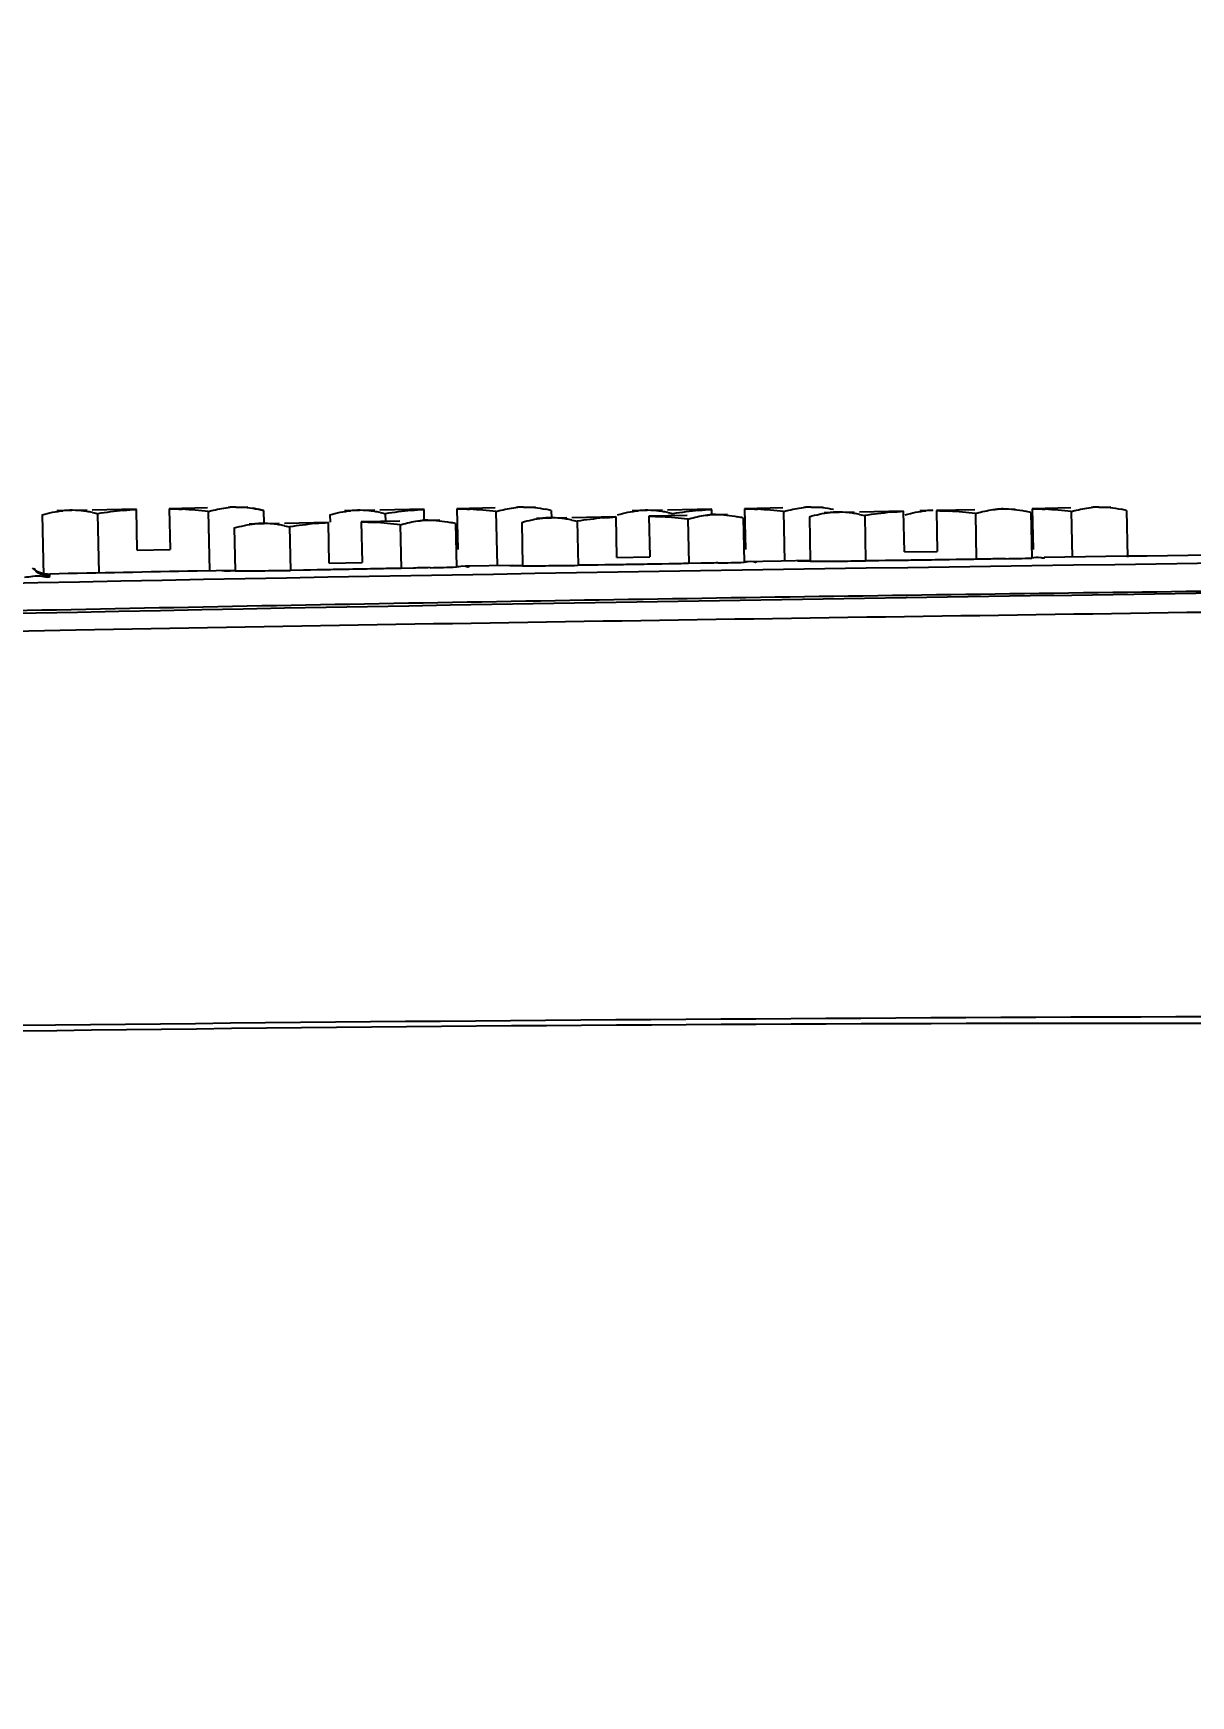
# Model space of a CAD drawing. Header units: millimetres. Extents: x 4086 to 8300, y 123 to 1549.
# Drawn here: x 7647.5 to 7658.06, y 1231.24 to 1246.4 of the extents above; entities that cross this region are included whole.
import ezdxf

# ---------------------------------------------------------------- set-up
doc = ezdxf.new("R2010")
doc.units = ezdxf.units.MM
for name, color, linetype in [('外形图', 7, 'Continuous'), ('尺寸标注', 7, 'Continuous'), ('运动范围', 7, 'Continuous')]:
    doc.layers.add(name, color=color, linetype=linetype)
doc.styles.add('思源黑', font='SourceHanSansCN-Normal.ttf')
doc.dimstyles.new('尺寸标注_1_4比例', dxfattribs={"dimtxt": 7, "dimasz": 6, "dimexe": 2, "dimexo": 1.5, "dimgap": 1, "dimtad": 1, "dimdec": 1, "dimlfac": 4, "dimdsep": 46, "dimtxsty": '思源黑', "dimcen": 0.09, "dimadec": 0, "dimazin": 0, "dimtp": 0.01, "dimtm": 0.01, "dimtfac": 1, "dimtdec": 1, "dimtofl": 0, "dimtmove": 0, "dimatfit": 3, "dimfxl": 1, "dimtolj": 1, "dimarcsym": 0})

# ---------------------------------------------------------------- blocks, each defined once
blk = doc.blocks.new('*D979')
at = {"layer": 'Defpoints', "color": 0}
for p in [(7610.4, 1344.288), (7715.4, 1247.025), (7610.4, 1243.103)]:
    blk.add_point(p, dxfattribs=at)
at = {"layer": '尺寸标注', "color": 0, "lineweight": -2}
for p, q in [((7610.4, 1244.603), (7610.4, 1346.288)), ((7715.4, 1248.525), (7715.4, 1346.288)), ((7709.4, 1344.288), (7616.4, 1344.288))]:
    blk.add_line(p, q, dxfattribs=at)
at = {"layer": '尺寸标注', "color": 0}
for points in [[(7616.4, 1345.288), (7616.4, 1343.288), (7610.4, 1344.288)], [(7709.4, 1343.288), (7709.4, 1345.288), (7715.4, 1344.288)]]:
    blk.add_solid(points, dxfattribs=at)
at = {"layer": '尺寸标注', "color": 0, "insert": (7662.9, 1348.912), "char_height": 7, "attachment_point": 5, "style": '思源黑'}
blk.add_mtext('\\A1;420', dxfattribs=at)
blk = doc.blocks.new('*D986')
at = {"layer": 'Defpoints', "color": 0}
for p in [(7460.272, 1323.983), (7715.4, 1323.983), (7637.619, 925.251)]:
    blk.add_point(p, dxfattribs=at)
at = {"layer": '尺寸标注', "color": 0, "lineweight": -2}
for p, q in [((7713.9, 1323.983), (7458.272, 1323.983)), ((7460.272, 931.251), (7460.272, 1317.983)), ((7636.119, 925.251), (7458.272, 925.251))]:
    blk.add_line(p, q, dxfattribs=at)
at = {"layer": '尺寸标注', "color": 0}
for points in [[(7461.272, 1317.983), (7459.272, 1317.983), (7460.272, 1323.983)], [(7459.272, 931.251), (7461.272, 931.251), (7460.272, 925.251)]]:
    blk.add_solid(points, dxfattribs=at)
at = {"layer": '尺寸标注', "color": 0, "insert": (7455.648, 1124.617), "char_height": 7, "attachment_point": 5, "rotation": 90, "style": '思源黑'}
blk.add_mtext('\\A1;1594.9', dxfattribs=at)

msp = doc.modelspace()

# ---------------------------------------------------------------- linework, layer by layer
at = {"layer": '外形图'}
for p, q in [((7647.5838, 1242.0091), (7647.5947, 1241.4545)), ((7647.7185, 1242.048), (7647.994, 1242.0534)), ((7648.0409, 1242.0544), (7648.4433, 1242.0622)), ((7648.073, 1242.0228), (7648.0889, 1242.019)), ((7648.0889, 1242.019), (7648.0995, 1241.4781)), ((7648.4507, 1241.6873), (7648.4434, 1242.0588)), ((7648.7433, 1242.0681), (7649.0934, 1242.075)), ((7648.7433, 1242.0647), (7648.7506, 1241.6932)), ((7649.0991, 1242.0388), (7649.1305, 1242.0475)), ((7649.0991, 1242.0388), (7649.1097, 1241.4979)), ((7649.1305, 1242.0475), (7649.1462, 1242.0515)), ((7649.2791, 1242.0786), (7649.4607, 1242.0822)), ((7649.5065, 1242.0729), (7649.6042, 1242.0487)), ((7649.6042, 1242.0487), (7649.6065, 1241.9306)), ((7650.2088, 1242.0091), (7650.2102, 1241.9424)), ((7650.3435, 1242.048), (7650.619, 1242.0534)), ((7650.6659, 1242.0544), (7651.0683, 1242.0622)), ((7650.698, 1242.0228), (7650.7139, 1242.019)), ((7650.7139, 1242.019), (7650.7153, 1241.9489)), ((7651.0704, 1241.9593), (7651.0684, 1242.0588)), ((7651.3683, 1242.0681), (7651.7184, 1242.075)), ((7651.3683, 1242.0647), (7651.3756, 1241.6932)), ((7651.7241, 1242.0388), (7651.7555, 1242.0475)), ((7651.7241, 1242.0388), (7651.7338, 1241.5454)), ((7651.7555, 1242.0475), (7651.7712, 1242.0515)), ((7651.9041, 1242.0786), (7652.0857, 1242.0822)), ((7652.2292, 1242.0487), (7652.2305, 1241.9821)), ((7652.9685, 1242.048), (7653.244, 1242.0534)), ((7653.1195, 1241.9995), (7653.4696, 1242.0064)), ((7653.1195, 1241.9961), (7653.1268, 1241.6246)), ((7653.2909, 1242.0544), (7653.6933, 1242.0622)), ((7653.323, 1242.0228), (7653.3389, 1242.019)), ((7653.6553, 1242.01), (7653.8368, 1242.0136)), ((7653.6943, 1242.0108), (7653.6934, 1242.0588)), ((7653.9933, 1242.0681), (7654.3434, 1242.075)), ((7653.9933, 1242.0647), (7654.0006, 1241.6932)), ((7654.3491, 1242.0388), (7654.3805, 1242.0475)), ((7654.3491, 1242.0388), (7654.358, 1241.5874)), ((7654.3805, 1242.0475), (7654.3962, 1242.0515)), ((7654.5291, 1242.0786), (7654.7107, 1242.0822)), ((7654.7186, 1242.0309), (7654.9941, 1242.0363)), ((7655.0411, 1242.0372), (7655.4435, 1242.0451)), ((7655.0732, 1242.0057), (7655.0891, 1242.0019)), ((7655.0891, 1242.0019), (7655.0972, 1241.5892)), ((7655.4509, 1241.6702), (7655.4436, 1242.0417)), ((7655.5935, 1242.048), (7655.7107, 1242.0503)), ((7655.7434, 1242.051), (7656.0936, 1242.0578)), ((7655.7435, 1242.0475), (7655.7508, 1241.676)), ((7656.0993, 1242.0217), (7656.1307, 1242.0303)), ((7656.0993, 1242.0217), (7656.1075, 1241.6035)), ((7656.1307, 1242.0303), (7656.1463, 1242.0343)), ((7656.2793, 1242.0615), (7656.4608, 1242.065)), ((7656.6044, 1242.0316), (7656.6125, 1241.6161)), ((7656.6183, 1242.0681), (7656.9684, 1242.075)), ((7656.6183, 1242.0647), (7656.6256, 1241.6932)), ((7656.9741, 1242.0388), (7657.0055, 1242.0475)), ((7656.9741, 1242.0388), (7656.9822, 1241.6237)), ((7657.0055, 1242.0475), (7657.0212, 1242.0515)), ((7657.1541, 1242.0786), (7657.3357, 1242.0822)), ((7657.4792, 1242.0487), (7657.4876, 1241.6223)), ((7649.336, 1241.889), (7649.3437, 1241.4996)), ((7649.4707, 1241.9279), (7649.7462, 1241.9333)), ((7649.7931, 1241.9343), (7650.1955, 1241.9421)), ((7649.8252, 1241.9027), (7649.8411, 1241.8989)), ((7649.8411, 1241.8989), (7649.8489, 1241.5027)), ((7650.2029, 1241.5672), (7650.1956, 1241.9387)), ((7650.4955, 1241.948), (7650.8456, 1241.9549)), ((7650.4955, 1241.9446), (7650.5028, 1241.5731)), ((7650.8513, 1241.9187), (7650.8827, 1241.9274)), ((7650.8513, 1241.9187), (7650.8591, 1241.521)), ((7650.8827, 1241.9274), (7650.8984, 1241.9314)), ((7651.0313, 1241.9585), (7651.2128, 1241.9621)), ((7651.3564, 1241.9286), (7651.3641, 1241.5359)), ((7651.96, 1241.9405), (7651.9677, 1241.5468)), ((7652.0947, 1241.9794), (7652.3701, 1241.9848)), ((7652.4171, 1241.9857), (7652.8195, 1241.9936)), ((7652.4492, 1241.9542), (7652.4651, 1241.9504)), ((7652.4651, 1241.9504), (7652.473, 1241.5486)), ((7652.8269, 1241.6187), (7652.8196, 1241.9902)), ((7653.4753, 1241.9702), (7653.5067, 1241.9789)), ((7653.4753, 1241.9702), (7653.4832, 1241.5648)), ((7653.5067, 1241.9789), (7653.5224, 1241.9828)), ((7653.9804, 1241.9801), (7653.9882, 1241.5785)), ((7654.584, 1241.9919), (7654.5919, 1241.5887)), ((7648.4507, 1241.6873), (7648.7506, 1241.6932)), ((7650.2029, 1241.5672), (7650.5028, 1241.5731)), ((7651.8747, 1241.5478), (7651.4465, 1241.5405)), ((7652.5929, 1241.5501), (7652.4728, 1241.5486)), ((7652.655, 1241.5509), (7652.5929, 1241.5501)), ((7652.7182, 1241.5518), (7652.655, 1241.5509)), ((7652.8269, 1241.6187), (7653.1268, 1241.6246)), ((7652.9776, 1241.5558), (7652.9122, 1241.5547)), ((7653.3003, 1241.5613), (7653.237, 1241.5602)), ((7653.5957, 1241.5671), (7653.4825, 1241.5648)), ((7654.3263, 1241.587), (7653.9882, 1241.5818)), ((7654.5919, 1241.591), (7654.3263, 1241.587)), ((7655.2176, 1241.5905), (7655.0975, 1241.5892)), ((7655.2797, 1241.5912), (7655.2176, 1241.5905)), ((7655.343, 1241.592), (7655.2797, 1241.5912)), ((7655.4509, 1241.6702), (7655.7508, 1241.676)), ((7655.6024, 1241.5955), (7655.537, 1241.5945)), ((7655.925, 1241.6004), (7655.8618, 1241.5994)), ((7656.2205, 1241.6056), (7656.1072, 1241.6035)), ((7647.6542, 1241.4529), (7647.654, 1241.4692)), ((7649.3438, 1241.5024), (7648.9979, 1241.4958)), ((7649.9683, 1241.5045), (7649.8482, 1241.5027)), ((7650.0304, 1241.5054), (7649.9683, 1241.5045)), ((7650.0936, 1241.5064), (7650.0304, 1241.5054)), ((7650.353, 1241.5109), (7650.2876, 1241.5097)), ((7650.6756, 1241.5171), (7650.6124, 1241.5159)), ((7650.971, 1241.5235), (7650.8578, 1241.521))]:
    msp.add_line(p, q, dxfattribs=at)
for points in [[(7648.0414, 1242.0298), (7648.0572, 1242.0264), (7648.073, 1242.0228)], [(7650.6664, 1242.0298), (7650.6822, 1242.0264), (7650.698, 1242.0228)], [(7653.2914, 1242.0298), (7653.3072, 1242.0264), (7653.323, 1242.0228)], [(7655.0416, 1242.0126), (7655.0574, 1242.0093), (7655.0732, 1242.0057)], [(7649.7936, 1241.9097), (7649.8094, 1241.9064), (7649.8252, 1241.9027)], [(7652.4176, 1241.9612), (7652.4334, 1241.9578), (7652.4492, 1241.9542)]]:
    msp.add_lwpolyline(points, dxfattribs=at)
for centre, radius, start, end in [((7647.8521, 1241.2243), 0.8262, 91.13988, 95.51447), ((7647.8514, 1241.2067), 0.8438, 84.0735, 91.06488), ((7647.8405, 1241.0978), 0.9532, 80.98337, 84.09994), ((7647.8169, 1240.9492), 1.1037, 78.26451, 80.98354), ((7648.7771, 1237.5641), 4.5077, 95.74798, 98.78091), ((7648.5862, 1237.5602), 4.5079, 83.46671, 86.50007), ((7649.3679, 1241.248), 0.8322, 92.86281, 94.70415), ((7649.3669, 1241.2676), 0.8126, 91.12683, 92.86203), ((7649.2984, 1240.814), 1.272, 76.09197, 78.44157), ((7650.4771, 1241.2243), 0.8262, 91.13988, 95.51447), ((7650.4764, 1241.2067), 0.8438, 84.0735, 91.06488), ((7650.4655, 1241.0978), 0.9532, 80.98337, 84.09994), ((7650.4419, 1240.9492), 1.1037, 78.26451, 80.98354), ((7651.4021, 1237.5641), 4.5077, 95.74798, 98.78091), ((7651.2219, 1237.6753), 4.3923, 84.99568, 86.54819), ((7651.1969, 1237.441), 4.6279, 83.45835, 84.9396), ((7651.9929, 1241.2487), 0.8316, 92.75056, 94.70465), ((7651.9919, 1241.2682), 0.812, 91.12643, 92.74889), ((7651.9234, 1240.814), 1.272, 76.09197, 78.44157), ((7653.1021, 1241.2243), 0.8262, 91.13988, 95.51447), ((7653.1014, 1241.2067), 0.8438, 84.0735, 91.06488), ((7653.0905, 1241.0978), 0.9532, 80.98337, 84.09994), ((7653.0669, 1240.9492), 1.1037, 78.26451, 80.98354), ((7654.0271, 1237.5641), 4.5077, 95.74798, 98.78091), ((7653.7434, 1241.189), 0.8226, 91.13769, 94.71462), ((7653.8469, 1237.6753), 4.3923, 84.99568, 86.54819), ((7653.8219, 1237.441), 4.6279, 83.45835, 84.9396), ((7654.6178, 1241.2493), 0.8309, 92.63817, 94.70517), ((7654.6169, 1241.2688), 0.8114, 91.12606, 92.63561), ((7654.8523, 1241.2072), 0.8262, 91.13988, 95.51447), ((7654.8515, 1241.1896), 0.8438, 84.0735, 91.06488), ((7654.8407, 1241.0807), 0.9532, 80.98337, 84.09994), ((7654.8171, 1240.932), 1.1037, 78.26451, 80.98354), ((7655.7772, 1237.5469), 4.5077, 95.74798, 98.78091), ((7655.7271, 1241.2243), 0.8262, 91.13988, 95.51447), ((7655.5864, 1237.543), 4.5079, 83.46671, 86.50007), ((7656.3674, 1241.2404), 0.8226, 91.13769, 94.71462), ((7656.2986, 1240.7969), 1.272, 76.09197, 78.44157), ((7656.4719, 1237.6753), 4.3923, 84.99568, 86.54819), ((7656.4469, 1237.441), 4.6279, 83.45835, 84.9396), ((7657.2423, 1241.2576), 0.8226, 91.13769, 94.71462), ((7657.1734, 1240.814), 1.272, 76.09197, 78.44157), ((7649.6043, 1241.1042), 0.8262, 91.13988, 95.51447), ((7649.6035, 1241.0866), 0.8438, 84.0735, 91.06488), ((7649.5927, 1240.9777), 0.9532, 80.98337, 84.09994), ((7649.5691, 1240.8291), 1.1037, 78.26451, 80.98354), ((7650.5293, 1237.444), 4.5077, 95.74798, 98.78091), ((7650.3384, 1237.4401), 4.5079, 83.46671, 86.50007), ((7651.1195, 1241.1375), 0.8226, 91.13769, 94.71462), ((7651.0506, 1240.6939), 1.272, 76.09197, 78.44157), ((7652.2283, 1241.1557), 0.8262, 91.13988, 95.51447), ((7652.2275, 1241.1381), 0.8438, 84.0735, 91.06488), ((7652.2167, 1241.0292), 0.9532, 80.98337, 84.09994), ((7652.1931, 1240.8805), 1.1037, 78.26451, 80.98354), ((7653.1532, 1237.4955), 4.5077, 95.74798, 98.78091), ((7652.9624, 1237.4915), 4.5079, 83.46671, 86.50007), ((7653.6746, 1240.7454), 1.272, 76.09197, 78.44157), ((7681.4617, -639.0366), 1880.8205, 90.3875275, 90.7535177), ((7677.6062, -253.0774), 1494.7681, 90.341012, 91.2682427), ((7651.7932, 1281.1468), 39.6034, 270.25225, 270.59672), ((7651.2632, 1338.5534), 97.0123, 270.55665, 270.714405), ((7652.8946, 1280.8883), 39.3272, 271.24562, 271.59402), ((7654.496, 1280.9976), 39.4123, 270.13915, 270.48607), ((7654.0801, 1338.0497), 96.4658, 270.445601, 270.604254), ((7655.5915, 1280.937), 39.3361, 271.14017, 271.48772), ((7647.6489, 1241.7191), 0.25, 231.38409, 271.1684), ((7649.0576, 1284.0274), 42.5314, 270.3852, 270.70525), ((7648.429, 1339.0579), 97.5656, 270.676561, 270.833417), ((7650.1917, 1280.8343), 39.3183, 271.35992, 271.70917)]:
    msp.add_arc(centre, radius, start, end, dxfattribs=at)
for points in [[(7647.5838, 1242.0091), (7647.6455, 1242.0269), (7647.7088, 1242.0405), (7647.7727, 1242.0467)], [(7648.3256, 1242.0492), (7648.3648, 1242.0531), (7648.4041, 1242.0566), (7648.4434, 1242.0588)], [(7648.7433, 1242.0647), (7648.7827, 1242.064), (7648.8221, 1242.0621), (7648.8614, 1242.0597)], [(7649.1462, 1242.0515), (7649.1965, 1242.064), (7649.2479, 1242.0732), (7649.2997, 1242.0774)], [(7649.3509, 1242.08), (7649.4187, 1242.0814), (7649.4869, 1242.0738), (7649.5533, 1242.0602)], [(7650.2088, 1242.0091), (7650.2705, 1242.0269), (7650.3338, 1242.0405), (7650.3977, 1242.0467)], [(7650.9506, 1242.0492), (7650.9898, 1242.0531), (7651.0291, 1242.0566), (7651.0684, 1242.0588)], [(7651.3683, 1242.0647), (7651.4077, 1242.064), (7651.4471, 1242.0621), (7651.4864, 1242.0597)], [(7651.7712, 1242.0515), (7651.8215, 1242.064), (7651.8729, 1242.0732), (7651.9247, 1242.0774)], [(7651.9759, 1242.08), (7652.0437, 1242.0814), (7652.1119, 1242.0738), (7652.1783, 1242.0602)], [(7652.8338, 1242.0091), (7652.8955, 1242.0269), (7652.9588, 1242.0405), (7653.0227, 1242.0467)], [(7653.1195, 1241.9961), (7653.1589, 1241.9954), (7653.1983, 1241.9935), (7653.2376, 1241.9911)], [(7653.5224, 1241.9828), (7653.5727, 1241.9953), (7653.6241, 1242.0045), (7653.6758, 1242.0088)], [(7653.5756, 1242.0492), (7653.6148, 1242.0531), (7653.6541, 1242.0566), (7653.6934, 1242.0588)], [(7653.7271, 1242.0114), (7653.7949, 1242.0127), (7653.8631, 1242.0051), (7653.9295, 1241.9916)], [(7653.9933, 1242.0647), (7654.0327, 1242.064), (7654.0721, 1242.0621), (7654.1114, 1242.0597)], [(7654.3962, 1242.0515), (7654.4465, 1242.064), (7654.4979, 1242.0732), (7654.5497, 1242.0774)], [(7654.584, 1241.9919), (7654.6457, 1242.0098), (7654.709, 1242.0234), (7654.7729, 1242.0295)], [(7654.6009, 1242.08), (7654.6687, 1242.0814), (7654.7369, 1242.0738), (7654.8033, 1242.0602)], [(7655.3258, 1242.032), (7655.365, 1242.036), (7655.4042, 1242.0394), (7655.4436, 1242.0417)], [(7655.4588, 1242.0091), (7655.5205, 1242.0269), (7655.5838, 1242.0405), (7655.6477, 1242.0467)], [(7655.7435, 1242.0475), (7655.7829, 1242.0468), (7655.8222, 1242.0449), (7655.8616, 1242.0425)], [(7656.1463, 1242.0343), (7656.1967, 1242.0468), (7656.2481, 1242.056), (7656.2998, 1242.0603)], [(7656.3511, 1242.0629), (7656.4189, 1242.0642), (7656.4871, 1242.0566), (7656.5535, 1242.0431)], [(7656.6183, 1242.0647), (7656.6577, 1242.064), (7656.6971, 1242.0621), (7656.7364, 1242.0597)], [(7657.0212, 1242.0515), (7657.0715, 1242.064), (7657.1229, 1242.0732), (7657.1747, 1242.0774)], [(7657.2259, 1242.08), (7657.2937, 1242.0814), (7657.3619, 1242.0738), (7657.4283, 1242.0602)], [(7649.336, 1241.889), (7649.3977, 1241.9068), (7649.461, 1241.9204), (7649.5249, 1241.9266)], [(7650.0778, 1241.9291), (7650.117, 1241.933), (7650.1563, 1241.9365), (7650.1956, 1241.9387)], [(7650.4955, 1241.9446), (7650.5349, 1241.9439), (7650.5743, 1241.942), (7650.6136, 1241.9396)], [(7650.8984, 1241.9314), (7650.9487, 1241.9439), (7651.0001, 1241.9531), (7651.0518, 1241.9573)], [(7651.1031, 1241.9599), (7651.1709, 1241.9613), (7651.2391, 1241.9537), (7651.3055, 1241.9401)], [(7651.96, 1241.9405), (7652.0217, 1241.9583), (7652.085, 1241.9719), (7652.1489, 1241.978)], [(7652.7018, 1241.9806), (7652.741, 1241.9845), (7652.7802, 1241.9879), (7652.8196, 1241.9902)], [(7652.9122, 1241.5547), (7652.8476, 1241.5537), (7652.7829, 1241.5528), (7652.7182, 1241.5518)], [(7653.237, 1241.5602), (7653.1506, 1241.5586), (7653.0641, 1241.5572), (7652.9776, 1241.5558)], [(7653.4825, 1241.5648), (7653.4217, 1241.5636), (7653.361, 1241.5624), (7653.3003, 1241.5613)], [(7653.7495, 1241.5704), (7653.6982, 1241.5693), (7653.647, 1241.5682), (7653.5957, 1241.5671)], [(7655.537, 1241.5945), (7655.4723, 1241.5937), (7655.4076, 1241.5928), (7655.343, 1241.592)], [(7655.8618, 1241.5994), (7655.7753, 1241.598), (7655.6888, 1241.5967), (7655.6024, 1241.5955)], [(7656.1072, 1241.6035), (7656.0465, 1241.6024), (7655.9857, 1241.6014), (7655.925, 1241.6004)], [(7656.3742, 1241.6087), (7656.323, 1241.6076), (7656.2717, 1241.6066), (7656.2205, 1241.6056)], [(7647.6542, 1241.4529), (7647.6014, 1241.4519), (7647.5266, 1241.4701), (7647.5108, 1241.5205)], [(7648.9979, 1241.4958), (7648.5499, 1241.4872), (7648.1019, 1241.4783), (7647.654, 1241.4692)], [(7650.2876, 1241.5097), (7650.223, 1241.5086), (7650.1583, 1241.5075), (7650.0936, 1241.5064)], [(7650.6124, 1241.5159), (7650.5259, 1241.5141), (7650.4395, 1241.5125), (7650.353, 1241.5109)], [(7650.8578, 1241.521), (7650.7971, 1241.5196), (7650.7363, 1241.5184), (7650.6756, 1241.5171)], [(7651.1248, 1241.5271), (7651.0736, 1241.5259), (7651.0223, 1241.5247), (7650.971, 1241.5235)], [(7658.8676, 1241.3007), (7642.7412, 1241.0864), (7626.6048, 1240.6771), (7610.5154, 1239.5653)]]:
    msp.add_open_spline(points, degree=3, dxfattribs=at)
for points, knots in [([(7651.4777, 1241.5382), (7651.4779, 1241.5286), (7651.4161, 1241.5483), (7651.3926, 1241.5344), (7651.3644, 1241.5335)], [0, 0, 0, 0, 0.2533726, 1, 1, 1, 1]), ([(7651.8545, 1241.5443), (7651.8541, 1241.5443), (7651.8536, 1241.5445), (7651.8526, 1241.5444), (7651.8526, 1241.5446)], [0, 0, 0, 0, 0.7419279, 1, 1, 1, 1]), ([(7651.9676, 1241.5438), (7651.9528, 1241.5438), (7651.9152, 1241.544), (7651.8774, 1241.5428), (7651.8545, 1241.5443)], [0, 0, 0, 0, 0.3909096, 1, 1, 1, 1]), ([(7654.1023, 1241.5808), (7654.1025, 1241.5711), (7654.0404, 1241.591), (7654.0169, 1241.5772), (7653.9886, 1241.5763)], [0, 0, 0, 0, 0.2533767, 1, 1, 1, 1]), ([(7654.1004, 1241.581), (7654.1009, 1241.581), (7654.1014, 1241.5808), (7654.1023, 1241.5809), (7654.1023, 1241.5808)], [0, 0, 0, 0, 0.7421506, 1, 1, 1, 1]), ([(7654.4792, 1241.5861), (7654.4787, 1241.5862), (7654.4783, 1241.5863), (7654.4773, 1241.5863), (7654.4773, 1241.5864)], [0, 0, 0, 0, 0.7418604, 1, 1, 1, 1]), ([(7654.5917, 1241.5855), (7654.5771, 1241.5854), (7654.5396, 1241.5857), (7654.502, 1241.5846), (7654.4792, 1241.5861)], [0, 0, 0, 0, 0.3908359, 1, 1, 1, 1]), ([(7656.7271, 1241.6183), (7656.7273, 1241.6087), (7656.6649, 1241.6288), (7656.6413, 1241.6149), (7656.6128, 1241.6141)], [0, 0, 0, 0, 0.2533818, 1, 1, 1, 1]), ([(7656.7252, 1241.6186), (7656.7257, 1241.6186), (7656.7261, 1241.6184), (7656.7271, 1241.6185), (7656.7271, 1241.6183)], [0, 0, 0, 0, 0.7420878, 1, 1, 1, 1]), ([(7647.4209, 1241.4405), (7647.4786, 1241.4426), (7647.5274, 1241.4702), (7647.6545, 1241.4328), (7647.6542, 1241.4529)], [0, 0, 0, 0, 0.7417403, 1, 1, 1, 1]), ([(7649.23, 1241.4971), (7649.2295, 1241.4971), (7649.229, 1241.4973), (7649.2281, 1241.4972), (7649.228, 1241.4974)], [0, 0, 0, 0, 0.7420008, 1, 1, 1, 1]), ([(7649.3435, 1241.4969), (7649.3287, 1241.4968), (7649.2909, 1241.4969), (7649.253, 1241.4957), (7649.23, 1241.4971)], [0, 0, 0, 0, 0.3909832, 1, 1, 1, 1]), ([(7651.4758, 1241.5384), (7651.4762, 1241.5384), (7651.4767, 1241.5382), (7651.4777, 1241.5383), (7651.4777, 1241.5382)], [0, 0, 0, 0, 0.7422193, 1, 1, 1, 1]), ([(7661.6356, 1241.35), (7658.7796, 1241.3202), (7653.0679, 1241.247), (7644.501, 1241.0826), (7635.9359, 1240.8478), (7628.8002, 1240.5868), (7623.0943, 1240.3209), (7618.8147, 1240.1131), (7615.2531, 1239.8783), (7612.3997, 1239.725), (7609.5574, 1239.5746), (7605.9712, 1238.9829), (7602.3524, 1236.4631), (7599.9263, 1232.8286), (7599.073, 1228.5273), (7599.913, 1224.2288), (7602.3186, 1220.5677), (7605.3445, 1218.507), (7608.0797, 1217.6375), (7610.219, 1217.3997), (7612.3596, 1217.3225), (7614.4982, 1217.1747), (7616.6353, 1217.0347), (7619.4869, 1216.8779), (7623.0524, 1216.695), (7628.7587, 1216.4323), (7635.8942, 1216.1693), (7644.4594, 1215.9347), (7653.0262, 1215.7698), (7658.738, 1215.6965), (7661.594, 1215.6666)], [0, 0, 0, 0, 0.0625338, 0.1250675, 0.1876012, 0.2501348, 0.2814019, 0.3126679, 0.3439382, 0.3595646, 0.3751969, 0.4064019, 0.4376042, 0.4687717, 0.4999496, 0.5311281, 0.5623056, 0.5934882, 0.6091533, 0.6247704, 0.6404361, 0.6560705, 0.6716955, 0.6873296, 0.7185989, 0.7498649, 0.8123988, 0.8749325, 0.9374662, 1, 1, 1, 1]), ([(7658.8881, 1241.1299), (7655.222, 1241.0747), (7645.4664, 1240.9448), (7635.7131, 1240.6644), (7629.628, 1240.4234)], [0, 0, 0, 0, 0.3758127, 1, 1, 1, 1]), ([(7617.9997, 1236.5525), (7624.8102, 1236.8427), (7638.4376, 1237.2866), (7652.0712, 1237.4151), (7658.8878, 1237.436)], [0, 0, 0, 0, 0.5000004, 1, 1, 1, 1]), ([(7618.0416, 1236.4715), (7624.8449, 1236.766), (7638.4582, 1237.2037), (7652.078, 1237.3844), (7658.8878, 1237.372)], [0, 0, 0, 0, 0.4999997, 1, 1, 1, 1])]:
    msp.add_open_spline(points, degree=3, knots=knots, dxfattribs=at)
at = {"layer": '运动范围'}
msp.add_arc((7715.4003, 1108.5081), 215.4751, 10, 225, dxfattribs=at)

# ---------------------------------------------------------------- dimensions: what is measured, and where the dimension line sits
at = {"layer": '尺寸标注'}
dim = msp.add_linear_dim(base=(7610.4003, 1344.288), p1=(7715.4003, 1247.0247), p2=(7610.4003, 1243.1031), dimstyle='尺寸标注_1_4比例', dxfattribs=at)
dim.commit()
dim.dimension.update_dxf_attribs({"geometry": '*D979', "text_midpoint": (7662.9003, 1344.288), "dimtype": 160})
dim = msp.add_linear_dim(base=(7460.272, 1323.9832), p1=(7637.6186, 925.2512), p2=(7715.4003, 1323.9832), angle=90, dimstyle='尺寸标注_1_4比例', dxfattribs=at)
dim.commit()
dim.dimension.update_dxf_attribs({"geometry": '*D986', "text_midpoint": (7455.6476, 1124.6172)})

doc.saveas('drawing.dxf')
